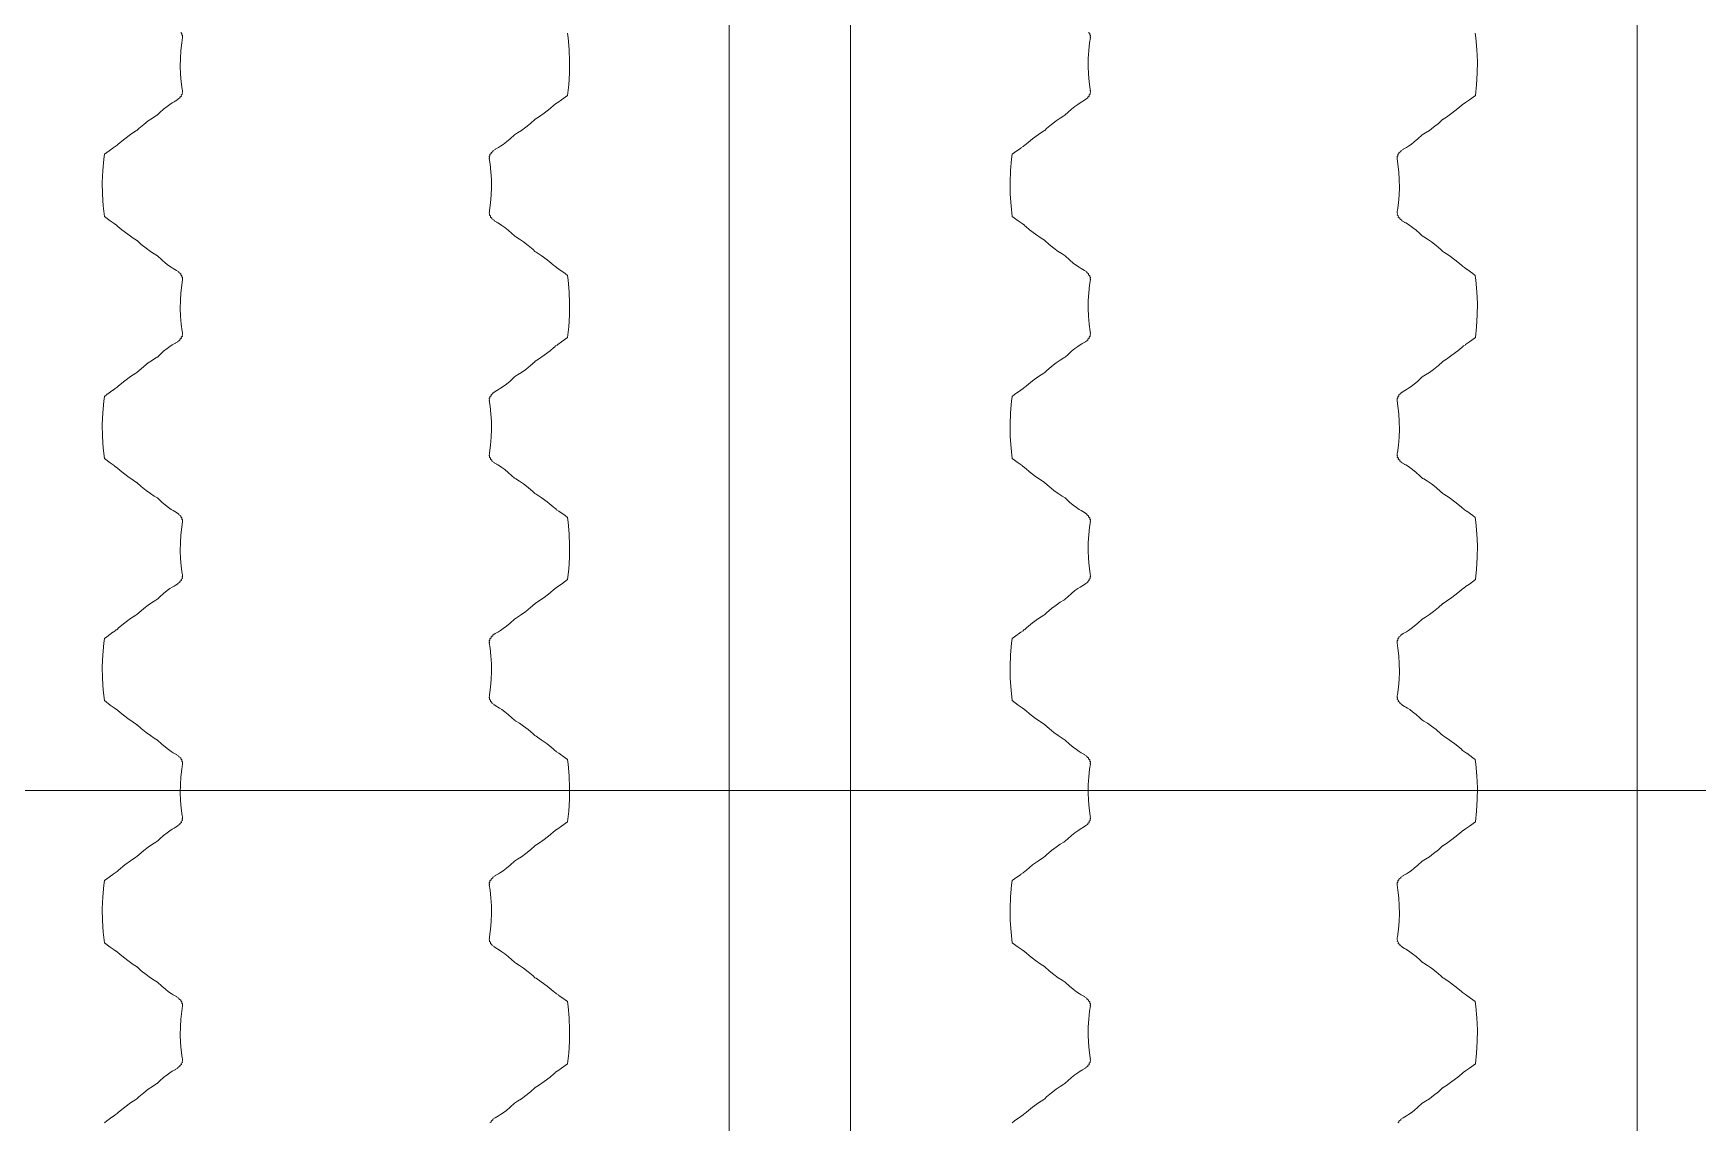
# Model space of a CAD drawing. Header units: millimetres. Extents: x 0 to 600, y -180 to 0.
# Drawn here: x 27.5 to 55, y -115.49 to -97.49 of the extents above; entities that cross this region are included whole.
import ezdxf

# ---------------------------------------------------------------- set-up
doc = ezdxf.new("R2010")
doc.units = ezdxf.units.MM
doc.layers.get('0').update_dxf_attribs({"linetype": 'CONTINUOUS', "lineweight": 0})
doc.layers.add('layer2', color=4, linetype='CONTINUOUS', lineweight=0)
doc.layers.add('layer3', color=2, linetype='CONTINUOUS', lineweight=0)

# ---------------------------------------------------------------- blocks, each defined once
blk = doc.blocks.new('vline')
at = {"layer": 'layer2'}
for p, q in [((0, 0), (0, -160)), ((13, -160), (13, 0)), ((3.956, -87.492), (3.936, -87.476)), ((3.938, -87.774), (3.953, -87.647)), ((3.953, -87.647), (3.968, -87.556)), ((3.955, -87.513), (3.956, -87.492)), ((3.967, -87.524), (3.955, -87.513)), ((3.964, -87.552), (3.967, -87.524)), ((3.968, -87.556), (3.964, -87.552)), ((10.336, -87.565), (10.325, -87.487)), ((10.353, -87.757), (10.336, -87.565)), ((3.929, -88.033), (3.93, -87.903)), ((3.93, -87.903), (3.938, -87.774)), ((10.36, -87.952), (10.353, -87.757)), ((10.358, -88.147), (10.36, -87.952)), ((3.933, -88.163), (3.929, -88.033)), ((3.945, -88.291), (3.933, -88.163)), ((10.346, -88.34), (10.358, -88.147)), ((3.922, -88.543), (3.947, -88.525)), ((3.922, -88.555), (3.922, -88.543)), ((3.962, -88.417), (3.945, -88.291)), ((3.946, -88.506), (3.963, -88.493)), ((3.947, -88.525), (3.946, -88.506)), ((3.96, -88.469), (3.968, -88.461)), ((3.963, -88.493), (3.96, -88.469)), ((3.965, -88.429), (3.962, -88.417)), ((3.964, -88.43), (3.965, -88.429)), ((3.968, -88.461), (3.964, -88.43)), ((10.228, -88.587), (10.326, -88.514)), ((10.326, -88.514), (10.346, -88.34)), ((3.557, -88.831), (3.591, -88.798)), ((3.591, -88.798), (3.654, -88.742)), ((3.654, -88.742), (3.71, -88.696)), ((3.71, -88.696), (3.758, -88.662)), ((3.758, -88.662), (3.797, -88.636)), ((3.797, -88.636), (3.825, -88.62)), ((3.825, -88.62), (3.843, -88.611)), ((3.843, -88.609), (3.887, -88.584)), ((3.843, -88.611), (3.843, -88.609)), ((3.887, -88.584), (3.888, -88.577)), ((3.888, -88.577), (3.922, -88.555)), ((9.849, -88.872), (9.94, -88.808)), ((9.94, -88.808), (10.038, -88.732)), ((10.038, -88.732), (10.103, -88.677)), ((10.103, -88.677), (10.111, -88.672)), ((10.111, -88.672), (10.13, -88.654)), ((10.13, -88.654), (10.157, -88.638)), ((10.157, -88.638), (10.164, -88.63)), ((10.164, -88.63), (10.228, -88.587)), ((3.194, -89.101), (3.212, -89.091)), ((3.212, -89.091), (3.242, -89.062)), ((3.242, -89.062), (3.324, -88.992)), ((3.324, -88.992), (3.399, -88.934)), ((3.399, -88.934), (3.467, -88.887)), ((3.467, -88.887), (3.525, -88.851)), ((3.525, -88.851), (3.542, -88.842)), ((3.542, -88.842), (3.546, -88.838)), ((3.546, -88.838), (3.557, -88.831)), ((9.503, -89.133), (9.566, -89.092)), ((9.566, -89.092), (9.637, -89.04)), ((9.637, -89.04), (9.716, -88.976)), ((9.716, -88.976), (9.786, -88.913)), ((9.786, -88.913), (9.789, -88.911)), ((9.789, -88.911), (9.793, -88.907)), ((9.793, -88.907), (9.849, -88.872)), ((2.818, -89.382), (2.854, -89.359)), ((2.854, -89.359), (2.867, -89.346)), ((2.867, -89.346), (2.885, -89.336)), ((2.885, -89.336), (2.91, -89.312)), ((2.91, -89.312), (3.011, -89.229)), ((3.011, -89.229), (3.106, -89.159)), ((3.106, -89.159), (3.194, -89.101)), ((9.134, -89.404), (9.188, -89.374)), ((9.188, -89.374), (9.221, -89.353)), ((9.221, -89.353), (9.265, -89.323)), ((9.265, -89.323), (9.317, -89.283)), ((9.317, -89.283), (9.377, -89.233)), ((9.377, -89.233), (9.449, -89.165)), ((9.449, -89.165), (9.503, -89.133)), ((2.647, -89.757), (2.664, -89.565)), ((2.664, -89.565), (2.675, -89.487)), ((2.675, -89.487), (2.713, -89.457)), ((2.713, -89.457), (2.816, -89.384)), ((2.816, -89.384), (2.818, -89.382)), ((9.032, -89.556), (9.036, -89.552)), ((9.047, -89.647), (9.032, -89.556)), ((9.033, -89.524), (9.045, -89.513)), ((9.036, -89.552), (9.033, -89.524)), ((9.044, -89.492), (9.064, -89.476)), ((9.045, -89.513), (9.044, -89.492)), ((9.062, -89.774), (9.047, -89.647)), ((9.064, -89.461), (9.094, -89.441)), ((9.064, -89.476), (9.064, -89.461)), ((9.094, -89.431), (9.133, -89.407)), ((9.094, -89.441), (9.094, -89.431)), ((9.133, -89.407), (9.134, -89.404)), ((2.64, -89.952), (2.647, -89.757)), ((9.07, -89.903), (9.062, -89.774)), ((9.071, -90.033), (9.07, -89.903)), ((2.642, -90.147), (2.64, -89.952)), ((2.654, -90.34), (2.642, -90.147)), ((9.055, -90.291), (9.067, -90.163)), ((9.067, -90.163), (9.071, -90.033)), ((2.674, -90.514), (2.654, -90.34)), ((9.032, -90.461), (9.036, -90.43)), ((9.04, -90.469), (9.032, -90.461)), ((9.035, -90.429), (9.038, -90.417)), ((9.036, -90.43), (9.035, -90.429)), ((9.037, -90.493), (9.04, -90.469)), ((9.038, -90.417), (9.055, -90.291)), ((2.772, -90.587), (2.674, -90.514)), ((2.836, -90.63), (2.772, -90.587)), ((2.843, -90.638), (2.836, -90.63)), ((2.87, -90.654), (2.843, -90.638)), ((2.889, -90.672), (2.87, -90.654)), ((2.897, -90.677), (2.889, -90.672)), ((2.962, -90.732), (2.897, -90.677)), ((3.06, -90.808), (2.962, -90.732)), ((9.054, -90.506), (9.037, -90.493)), ((9.053, -90.525), (9.054, -90.506)), ((9.078, -90.543), (9.053, -90.525)), ((9.078, -90.555), (9.078, -90.543)), ((9.112, -90.577), (9.078, -90.555)), ((9.113, -90.584), (9.112, -90.577)), ((9.157, -90.609), (9.113, -90.584)), ((9.157, -90.611), (9.157, -90.609)), ((9.175, -90.62), (9.157, -90.611)), ((9.203, -90.636), (9.175, -90.62)), ((9.242, -90.662), (9.203, -90.636)), ((9.29, -90.696), (9.242, -90.662)), ((9.346, -90.742), (9.29, -90.696)), ((9.409, -90.798), (9.346, -90.742)), ((3.151, -90.872), (3.06, -90.808)), ((3.207, -90.907), (3.151, -90.872)), ((3.211, -90.911), (3.207, -90.907)), ((3.214, -90.913), (3.211, -90.911)), ((3.284, -90.976), (3.214, -90.913)), ((3.363, -91.04), (3.284, -90.976)), ((9.443, -90.831), (9.409, -90.798)), ((9.454, -90.838), (9.443, -90.831)), ((9.458, -90.842), (9.454, -90.838)), ((9.475, -90.851), (9.458, -90.842)), ((9.533, -90.887), (9.475, -90.851)), ((9.601, -90.934), (9.533, -90.887)), ((9.676, -90.992), (9.601, -90.934)), ((9.758, -91.062), (9.676, -90.992)), ((3.434, -91.092), (3.363, -91.04)), ((3.497, -91.133), (3.434, -91.092)), ((3.551, -91.165), (3.497, -91.133)), ((3.623, -91.233), (3.551, -91.165)), ((3.683, -91.283), (3.623, -91.233)), ((3.735, -91.323), (3.683, -91.283)), ((9.788, -91.091), (9.758, -91.062)), ((9.806, -91.101), (9.788, -91.091)), ((9.894, -91.159), (9.806, -91.101)), ((9.989, -91.229), (9.894, -91.159)), ((10.09, -91.312), (9.989, -91.229)), ((3.779, -91.353), (3.735, -91.323)), ((3.812, -91.374), (3.779, -91.353)), ((3.866, -91.404), (3.812, -91.374)), ((3.867, -91.407), (3.866, -91.404)), ((3.906, -91.431), (3.867, -91.407)), ((3.906, -91.441), (3.906, -91.431)), ((3.936, -91.461), (3.906, -91.441)), ((3.936, -91.476), (3.936, -91.461)), ((3.956, -91.492), (3.936, -91.476)), ((3.953, -91.647), (3.968, -91.556)), ((3.955, -91.513), (3.956, -91.492)), ((3.967, -91.524), (3.955, -91.513)), ((3.964, -91.552), (3.967, -91.524)), ((3.968, -91.556), (3.964, -91.552)), ((10.115, -91.336), (10.09, -91.312)), ((10.133, -91.346), (10.115, -91.336)), ((10.146, -91.359), (10.133, -91.346)), ((10.182, -91.382), (10.146, -91.359)), ((10.184, -91.384), (10.182, -91.382)), ((10.287, -91.457), (10.184, -91.384)), ((10.325, -91.487), (10.287, -91.457)), ((10.336, -91.565), (10.325, -91.487)), ((10.353, -91.757), (10.336, -91.565)), ((3.93, -91.903), (3.938, -91.774)), ((3.938, -91.774), (3.953, -91.647)), ((10.36, -91.952), (10.353, -91.757)), ((3.929, -92.033), (3.93, -91.903)), ((3.933, -92.163), (3.929, -92.033)), ((10.358, -92.147), (10.36, -91.952)), ((3.945, -92.291), (3.933, -92.163)), ((3.962, -92.417), (3.945, -92.291)), ((10.326, -92.514), (10.346, -92.34)), ((10.346, -92.34), (10.358, -92.147)), ((3.71, -92.696), (3.758, -92.662)), ((3.758, -92.662), (3.797, -92.636)), ((3.797, -92.636), (3.825, -92.62)), ((3.825, -92.62), (3.843, -92.611)), ((3.843, -92.609), (3.887, -92.584)), ((3.843, -92.611), (3.843, -92.609)), ((3.887, -92.584), (3.888, -92.577)), ((3.888, -92.577), (3.922, -92.555)), ((3.922, -92.543), (3.947, -92.525)), ((3.922, -92.555), (3.922, -92.543)), ((3.946, -92.506), (3.963, -92.493)), ((3.947, -92.525), (3.946, -92.506)), ((3.96, -92.469), (3.968, -92.461)), ((3.963, -92.493), (3.96, -92.469)), ((3.965, -92.429), (3.962, -92.417)), ((3.964, -92.43), (3.965, -92.429)), ((3.968, -92.461), (3.964, -92.43)), ((10.103, -92.677), (10.111, -92.672)), ((10.111, -92.672), (10.13, -92.654)), ((10.13, -92.654), (10.157, -92.638)), ((10.157, -92.638), (10.164, -92.63)), ((10.164, -92.63), (10.228, -92.587)), ((10.228, -92.587), (10.326, -92.514)), ((3.324, -92.992), (3.399, -92.934)), ((3.399, -92.934), (3.467, -92.887)), ((3.467, -92.887), (3.525, -92.851)), ((3.525, -92.851), (3.542, -92.842)), ((3.542, -92.842), (3.546, -92.838)), ((3.546, -92.838), (3.557, -92.831)), ((3.557, -92.831), (3.591, -92.798)), ((3.591, -92.798), (3.654, -92.742)), ((3.654, -92.742), (3.71, -92.696)), ((9.716, -92.976), (9.786, -92.913)), ((9.786, -92.913), (9.789, -92.911)), ((9.789, -92.911), (9.793, -92.907)), ((9.793, -92.907), (9.849, -92.872)), ((9.849, -92.872), (9.94, -92.808)), ((9.94, -92.808), (10.038, -92.732)), ((10.038, -92.732), (10.103, -92.677)), ((3.011, -93.229), (3.106, -93.159)), ((3.106, -93.159), (3.194, -93.101)), ((3.194, -93.101), (3.212, -93.091)), ((3.212, -93.091), (3.242, -93.062)), ((3.242, -93.062), (3.324, -92.992)), ((9.377, -93.233), (9.449, -93.165)), ((9.449, -93.165), (9.503, -93.133)), ((9.503, -93.133), (9.566, -93.092)), ((9.566, -93.092), (9.637, -93.04)), ((9.637, -93.04), (9.716, -92.976)), ((2.664, -93.565), (2.675, -93.487)), ((2.675, -93.487), (2.713, -93.457)), ((2.713, -93.457), (2.816, -93.384)), ((2.816, -93.384), (2.818, -93.382)), ((2.818, -93.382), (2.854, -93.359)), ((2.854, -93.359), (2.867, -93.346)), ((2.867, -93.346), (2.885, -93.336)), ((2.885, -93.336), (2.91, -93.312)), ((2.91, -93.312), (3.011, -93.229)), ((9.044, -93.492), (9.064, -93.476)), ((9.045, -93.513), (9.044, -93.492)), ((9.064, -93.461), (9.094, -93.441)), ((9.064, -93.476), (9.064, -93.461)), ((9.094, -93.431), (9.133, -93.407)), ((9.094, -93.441), (9.094, -93.431)), ((9.133, -93.407), (9.134, -93.404)), ((9.134, -93.404), (9.188, -93.374)), ((9.188, -93.374), (9.221, -93.353)), ((9.221, -93.353), (9.265, -93.323)), ((9.265, -93.323), (9.317, -93.283)), ((9.317, -93.283), (9.377, -93.233)), ((2.64, -93.952), (2.647, -93.757)), ((2.647, -93.757), (2.664, -93.565)), ((9.032, -93.556), (9.036, -93.552)), ((9.047, -93.647), (9.032, -93.556)), ((9.033, -93.524), (9.045, -93.513)), ((9.036, -93.552), (9.033, -93.524)), ((9.062, -93.774), (9.047, -93.647)), ((9.07, -93.903), (9.062, -93.774)), ((2.642, -94.147), (2.64, -93.952)), ((9.067, -94.163), (9.071, -94.033)), ((9.071, -94.033), (9.07, -93.903)), ((2.654, -94.34), (2.642, -94.147)), ((9.038, -94.417), (9.055, -94.291)), ((9.055, -94.291), (9.067, -94.163)), ((2.674, -94.514), (2.654, -94.34)), ((2.772, -94.587), (2.674, -94.514)), ((2.836, -94.63), (2.772, -94.587)), ((9.032, -94.461), (9.036, -94.43)), ((9.04, -94.469), (9.032, -94.461)), ((9.035, -94.429), (9.038, -94.417)), ((9.036, -94.43), (9.035, -94.429)), ((9.037, -94.493), (9.04, -94.469)), ((9.054, -94.506), (9.037, -94.493)), ((9.053, -94.525), (9.054, -94.506)), ((9.078, -94.543), (9.053, -94.525)), ((9.078, -94.555), (9.078, -94.543)), ((9.112, -94.577), (9.078, -94.555)), ((9.113, -94.584), (9.112, -94.577)), ((9.157, -94.609), (9.113, -94.584)), ((2.843, -94.638), (2.836, -94.63)), ((2.87, -94.654), (2.843, -94.638)), ((2.889, -94.672), (2.87, -94.654)), ((2.897, -94.677), (2.889, -94.672)), ((2.962, -94.732), (2.897, -94.677)), ((3.06, -94.808), (2.962, -94.732)), ((3.151, -94.872), (3.06, -94.808)), ((3.207, -94.907), (3.151, -94.872)), ((9.157, -94.611), (9.157, -94.609)), ((9.175, -94.62), (9.157, -94.611)), ((9.203, -94.636), (9.175, -94.62)), ((9.242, -94.662), (9.203, -94.636)), ((9.29, -94.696), (9.242, -94.662)), ((9.346, -94.742), (9.29, -94.696)), ((9.409, -94.798), (9.346, -94.742)), ((9.443, -94.831), (9.409, -94.798)), ((9.454, -94.838), (9.443, -94.831)), ((9.458, -94.842), (9.454, -94.838)), ((9.475, -94.851), (9.458, -94.842)), ((9.533, -94.887), (9.475, -94.851)), ((3.211, -94.911), (3.207, -94.907)), ((3.214, -94.913), (3.211, -94.911)), ((3.284, -94.976), (3.214, -94.913)), ((3.363, -95.04), (3.284, -94.976)), ((3.434, -95.092), (3.363, -95.04)), ((3.497, -95.133), (3.434, -95.092)), ((3.551, -95.165), (3.497, -95.133)), ((9.601, -94.934), (9.533, -94.887)), ((9.676, -94.992), (9.601, -94.934)), ((9.758, -95.062), (9.676, -94.992)), ((9.788, -95.091), (9.758, -95.062)), ((9.806, -95.101), (9.788, -95.091)), ((9.894, -95.159), (9.806, -95.101)), ((3.623, -95.233), (3.551, -95.165)), ((3.683, -95.283), (3.623, -95.233)), ((3.735, -95.323), (3.683, -95.283)), ((3.779, -95.353), (3.735, -95.323)), ((3.812, -95.374), (3.779, -95.353)), ((3.866, -95.404), (3.812, -95.374)), ((3.867, -95.407), (3.866, -95.404)), ((3.906, -95.431), (3.867, -95.407)), ((9.989, -95.229), (9.894, -95.159)), ((10.09, -95.312), (9.989, -95.229)), ((10.115, -95.336), (10.09, -95.312)), ((10.133, -95.346), (10.115, -95.336)), ((10.146, -95.359), (10.133, -95.346)), ((10.182, -95.382), (10.146, -95.359)), ((10.184, -95.384), (10.182, -95.382)), ((10.287, -95.457), (10.184, -95.384)), ((3.906, -95.441), (3.906, -95.431)), ((3.936, -95.461), (3.906, -95.441)), ((3.936, -95.476), (3.936, -95.461)), ((3.956, -95.492), (3.936, -95.476)), ((3.938, -95.774), (3.953, -95.647)), ((3.953, -95.647), (3.968, -95.556)), ((3.955, -95.513), (3.956, -95.492)), ((3.967, -95.524), (3.955, -95.513)), ((3.964, -95.552), (3.967, -95.524)), ((3.968, -95.556), (3.964, -95.552)), ((10.325, -95.487), (10.287, -95.457)), ((10.336, -95.565), (10.325, -95.487)), ((10.353, -95.757), (10.336, -95.565)), ((3.929, -96.033), (3.93, -95.903)), ((3.93, -95.903), (3.938, -95.774)), ((10.36, -95.952), (10.353, -95.757)), ((10.358, -96.147), (10.36, -95.952)), ((3.933, -96.163), (3.929, -96.033)), ((3.945, -96.291), (3.933, -96.163)), ((10.346, -96.34), (10.358, -96.147)), ((3.922, -96.543), (3.947, -96.525)), ((3.962, -96.417), (3.945, -96.291)), ((3.946, -96.506), (3.963, -96.493)), ((3.947, -96.525), (3.946, -96.506)), ((3.96, -96.469), (3.968, -96.461)), ((3.963, -96.493), (3.96, -96.469)), ((3.965, -96.429), (3.962, -96.417)), ((3.964, -96.43), (3.965, -96.429)), ((3.968, -96.461), (3.964, -96.43)), ((10.228, -96.587), (10.326, -96.514)), ((10.326, -96.514), (10.346, -96.34)), ((3.557, -96.831), (3.591, -96.798)), ((3.591, -96.798), (3.654, -96.742)), ((3.654, -96.742), (3.71, -96.696)), ((3.71, -96.696), (3.758, -96.662)), ((3.758, -96.662), (3.797, -96.636)), ((3.797, -96.636), (3.825, -96.62)), ((3.825, -96.62), (3.843, -96.611)), ((3.843, -96.609), (3.887, -96.584)), ((3.843, -96.611), (3.843, -96.609)), ((3.887, -96.584), (3.888, -96.577)), ((3.888, -96.577), (3.922, -96.555)), ((3.922, -96.555), (3.922, -96.543)), ((9.94, -96.808), (10.038, -96.732)), ((10.038, -96.732), (10.103, -96.677)), ((10.103, -96.677), (10.111, -96.672)), ((10.111, -96.672), (10.13, -96.654)), ((10.13, -96.654), (10.157, -96.638)), ((10.157, -96.638), (10.164, -96.63)), ((10.164, -96.63), (10.228, -96.587)), ((3.212, -97.091), (3.242, -97.062)), ((3.242, -97.062), (3.324, -96.992)), ((3.324, -96.992), (3.399, -96.934)), ((3.399, -96.934), (3.467, -96.887)), ((3.467, -96.887), (3.525, -96.851)), ((3.525, -96.851), (3.542, -96.842)), ((3.542, -96.842), (3.546, -96.838)), ((3.546, -96.838), (3.557, -96.831)), ((9.566, -97.092), (9.637, -97.04)), ((9.637, -97.04), (9.716, -96.976)), ((9.716, -96.976), (9.786, -96.913)), ((9.786, -96.913), (9.789, -96.911)), ((9.789, -96.911), (9.793, -96.907)), ((9.793, -96.907), (9.849, -96.872)), ((9.849, -96.872), (9.94, -96.808)), ((2.854, -97.359), (2.867, -97.346)), ((2.867, -97.346), (2.885, -97.336)), ((2.885, -97.336), (2.91, -97.312)), ((2.91, -97.312), (3.011, -97.229)), ((3.011, -97.229), (3.106, -97.159)), ((3.106, -97.159), (3.194, -97.101)), ((3.194, -97.101), (3.212, -97.091)), ((9.221, -97.353), (9.265, -97.323)), ((9.265, -97.323), (9.317, -97.283)), ((9.317, -97.283), (9.377, -97.233)), ((9.377, -97.233), (9.449, -97.165)), ((9.449, -97.165), (9.503, -97.133)), ((9.503, -97.133), (9.566, -97.092)), ((2.647, -97.757), (2.664, -97.565)), ((2.664, -97.565), (2.675, -97.487)), ((2.675, -97.487), (2.713, -97.457)), ((2.713, -97.457), (2.816, -97.384)), ((2.816, -97.384), (2.818, -97.382)), ((2.818, -97.382), (2.854, -97.359)), ((9.032, -97.556), (9.036, -97.552)), ((9.047, -97.647), (9.032, -97.556)), ((9.033, -97.524), (9.045, -97.513)), ((9.036, -97.552), (9.033, -97.524)), ((9.044, -97.492), (9.064, -97.476)), ((9.045, -97.513), (9.044, -97.492)), ((9.064, -97.461), (9.094, -97.441)), ((9.064, -97.476), (9.064, -97.461)), ((9.094, -97.431), (9.133, -97.407)), ((9.094, -97.441), (9.094, -97.431)), ((9.133, -97.407), (9.134, -97.404)), ((9.134, -97.404), (9.188, -97.374)), ((9.188, -97.374), (9.221, -97.353)), ((2.64, -97.952), (2.647, -97.757)), ((9.062, -97.774), (9.047, -97.647)), ((9.07, -97.903), (9.062, -97.774)), ((2.642, -98.147), (2.64, -97.952)), ((2.654, -98.34), (2.642, -98.147)), ((9.055, -98.291), (9.067, -98.163)), ((9.067, -98.163), (9.071, -98.033)), ((9.071, -98.033), (9.07, -97.903)), ((2.674, -98.514), (2.654, -98.34)), ((9.032, -98.461), (9.036, -98.43)), ((9.035, -98.429), (9.038, -98.417)), ((9.036, -98.43), (9.035, -98.429)), ((9.038, -98.417), (9.055, -98.291)), ((2.772, -98.587), (2.674, -98.514)), ((2.836, -98.63), (2.772, -98.587)), ((2.843, -98.638), (2.836, -98.63)), ((2.87, -98.654), (2.843, -98.638)), ((2.889, -98.672), (2.87, -98.654)), ((2.897, -98.677), (2.889, -98.672)), ((2.962, -98.732), (2.897, -98.677)), ((9.04, -98.469), (9.032, -98.461)), ((9.037, -98.493), (9.04, -98.469)), ((9.054, -98.506), (9.037, -98.493)), ((9.053, -98.525), (9.054, -98.506)), ((9.078, -98.543), (9.053, -98.525)), ((9.078, -98.555), (9.078, -98.543)), ((9.112, -98.577), (9.078, -98.555)), ((9.113, -98.584), (9.112, -98.577)), ((9.157, -98.609), (9.113, -98.584)), ((9.157, -98.611), (9.157, -98.609)), ((9.175, -98.62), (9.157, -98.611)), ((9.203, -98.636), (9.175, -98.62)), ((9.242, -98.662), (9.203, -98.636)), ((9.29, -98.696), (9.242, -98.662)), ((9.346, -98.742), (9.29, -98.696)), ((3.06, -98.808), (2.962, -98.732)), ((3.151, -98.872), (3.06, -98.808)), ((3.207, -98.907), (3.151, -98.872)), ((3.211, -98.911), (3.207, -98.907)), ((3.214, -98.913), (3.211, -98.911)), ((3.284, -98.976), (3.214, -98.913)), ((3.363, -99.04), (3.284, -98.976)), ((9.409, -98.798), (9.346, -98.742)), ((9.443, -98.831), (9.409, -98.798)), ((9.454, -98.838), (9.443, -98.831)), ((9.458, -98.842), (9.454, -98.838)), ((9.475, -98.851), (9.458, -98.842)), ((9.533, -98.887), (9.475, -98.851)), ((9.601, -98.934), (9.533, -98.887)), ((9.676, -98.992), (9.601, -98.934)), ((9.758, -99.062), (9.676, -98.992)), ((3.434, -99.092), (3.363, -99.04)), ((3.497, -99.133), (3.434, -99.092)), ((3.551, -99.165), (3.497, -99.133)), ((3.623, -99.233), (3.551, -99.165)), ((3.683, -99.283), (3.623, -99.233)), ((9.788, -99.091), (9.758, -99.062)), ((9.806, -99.101), (9.788, -99.091)), ((9.894, -99.159), (9.806, -99.101)), ((9.989, -99.229), (9.894, -99.159)), ((10.09, -99.312), (9.989, -99.229)), ((3.735, -99.323), (3.683, -99.283)), ((3.779, -99.353), (3.735, -99.323)), ((3.812, -99.374), (3.779, -99.353)), ((3.866, -99.404), (3.812, -99.374)), ((3.867, -99.407), (3.866, -99.404)), ((3.906, -99.431), (3.867, -99.407)), ((3.906, -99.441), (3.906, -99.431)), ((3.936, -99.461), (3.906, -99.441)), ((3.936, -99.476), (3.936, -99.461)), ((3.956, -99.492), (3.936, -99.476)), ((3.955, -99.513), (3.956, -99.492)), ((3.967, -99.524), (3.955, -99.513)), ((3.964, -99.552), (3.967, -99.524)), ((10.115, -99.336), (10.09, -99.312)), ((10.133, -99.346), (10.115, -99.336)), ((10.146, -99.359), (10.133, -99.346)), ((10.182, -99.382), (10.146, -99.359)), ((10.184, -99.384), (10.182, -99.382)), ((10.287, -99.457), (10.184, -99.384)), ((10.325, -99.487), (10.287, -99.457)), ((10.336, -99.565), (10.325, -99.487)), ((3.93, -99.903), (3.938, -99.774)), ((3.938, -99.774), (3.953, -99.647)), ((3.953, -99.647), (3.968, -99.556)), ((3.968, -99.556), (3.964, -99.552)), ((10.353, -99.757), (10.336, -99.565)), ((10.36, -99.952), (10.353, -99.757)), ((3.929, -100.033), (3.93, -99.903)), ((3.933, -100.163), (3.929, -100.033)), ((10.358, -100.147), (10.36, -99.952)), ((3.945, -100.291), (3.933, -100.163)), ((3.962, -100.417), (3.945, -100.291)), ((10.326, -100.514), (10.346, -100.34)), ((10.346, -100.34), (10.358, -100.147)), ((3.758, -100.662), (3.797, -100.636)), ((3.797, -100.636), (3.825, -100.62)), ((3.825, -100.62), (3.843, -100.611)), ((3.843, -100.609), (3.887, -100.584)), ((3.843, -100.611), (3.843, -100.609)), ((3.887, -100.584), (3.888, -100.577)), ((3.888, -100.577), (3.922, -100.555)), ((3.922, -100.543), (3.947, -100.525)), ((3.922, -100.555), (3.922, -100.543)), ((3.946, -100.506), (3.963, -100.493)), ((3.947, -100.525), (3.946, -100.506)), ((3.96, -100.469), (3.968, -100.461)), ((3.963, -100.493), (3.96, -100.469)), ((3.965, -100.429), (3.962, -100.417)), ((3.964, -100.43), (3.965, -100.429)), ((3.968, -100.461), (3.964, -100.43)), ((10.13, -100.654), (10.157, -100.638)), ((10.157, -100.638), (10.164, -100.63)), ((10.164, -100.63), (10.228, -100.587)), ((10.228, -100.587), (10.326, -100.514)), ((3.399, -100.934), (3.467, -100.887)), ((3.467, -100.887), (3.525, -100.851)), ((3.525, -100.851), (3.542, -100.842)), ((3.542, -100.842), (3.546, -100.838)), ((3.546, -100.838), (3.557, -100.831)), ((3.557, -100.831), (3.591, -100.798)), ((3.591, -100.798), (3.654, -100.742)), ((3.654, -100.742), (3.71, -100.696)), ((3.71, -100.696), (3.758, -100.662)), ((9.716, -100.976), (9.786, -100.913)), ((9.786, -100.913), (9.789, -100.911)), ((9.789, -100.911), (9.793, -100.907)), ((9.793, -100.907), (9.849, -100.872)), ((9.849, -100.872), (9.94, -100.808)), ((9.94, -100.808), (10.038, -100.732)), ((10.038, -100.732), (10.103, -100.677)), ((10.103, -100.677), (10.111, -100.672)), ((10.111, -100.672), (10.13, -100.654)), ((3.011, -101.229), (3.106, -101.159)), ((3.106, -101.159), (3.194, -101.101)), ((3.194, -101.101), (3.212, -101.091)), ((3.212, -101.091), (3.242, -101.062)), ((3.242, -101.062), (3.324, -100.992)), ((3.324, -100.992), (3.399, -100.934)), ((9.377, -101.233), (9.449, -101.165)), ((9.449, -101.165), (9.503, -101.133)), ((9.503, -101.133), (9.566, -101.092)), ((9.566, -101.092), (9.637, -101.04)), ((9.637, -101.04), (9.716, -100.976)), ((2.675, -101.487), (2.713, -101.457)), ((2.713, -101.457), (2.816, -101.384)), ((2.816, -101.384), (2.818, -101.382)), ((2.818, -101.382), (2.854, -101.359)), ((2.854, -101.359), (2.867, -101.346)), ((2.867, -101.346), (2.885, -101.336)), ((2.885, -101.336), (2.91, -101.312)), ((2.91, -101.312), (3.011, -101.229)), ((9.064, -101.461), (9.094, -101.441)), ((9.064, -101.476), (9.064, -101.461)), ((9.094, -101.431), (9.133, -101.407)), ((9.094, -101.441), (9.094, -101.431)), ((9.133, -101.407), (9.134, -101.404)), ((9.134, -101.404), (9.188, -101.374)), ((9.188, -101.374), (9.221, -101.353)), ((9.221, -101.353), (9.265, -101.323)), ((9.265, -101.323), (9.317, -101.283)), ((9.317, -101.283), (9.377, -101.233)), ((2.647, -101.757), (2.664, -101.565)), ((2.664, -101.565), (2.675, -101.487)), ((9.032, -101.556), (9.036, -101.552)), ((9.047, -101.647), (9.032, -101.556)), ((9.033, -101.524), (9.045, -101.513)), ((9.036, -101.552), (9.033, -101.524)), ((9.044, -101.492), (9.064, -101.476)), ((9.045, -101.513), (9.044, -101.492)), ((9.062, -101.774), (9.047, -101.647)), ((2.64, -101.952), (2.647, -101.757)), ((2.642, -102.147), (2.64, -101.952)), ((9.07, -101.903), (9.062, -101.774)), ((9.071, -102.033), (9.07, -101.903)), ((2.654, -102.34), (2.642, -102.147)), ((9.038, -102.417), (9.055, -102.291)), ((9.055, -102.291), (9.067, -102.163)), ((9.067, -102.163), (9.071, -102.033)), ((2.674, -102.514), (2.654, -102.34)), ((2.772, -102.587), (2.674, -102.514)), ((9.032, -102.461), (9.036, -102.43)), ((9.04, -102.469), (9.032, -102.461)), ((9.035, -102.429), (9.038, -102.417)), ((9.036, -102.43), (9.035, -102.429)), ((9.037, -102.493), (9.04, -102.469)), ((9.054, -102.506), (9.037, -102.493)), ((9.053, -102.525), (9.054, -102.506)), ((9.078, -102.543), (9.053, -102.525)), ((9.078, -102.555), (9.078, -102.543)), ((9.112, -102.577), (9.078, -102.555)), ((2.836, -102.63), (2.772, -102.587)), ((2.843, -102.638), (2.836, -102.63)), ((2.87, -102.654), (2.843, -102.638)), ((2.889, -102.672), (2.87, -102.654)), ((2.897, -102.677), (2.889, -102.672)), ((2.962, -102.732), (2.897, -102.677)), ((3.06, -102.808), (2.962, -102.732)), ((3.151, -102.872), (3.06, -102.808)), ((9.113, -102.584), (9.112, -102.577)), ((9.157, -102.609), (9.113, -102.584)), ((9.157, -102.611), (9.157, -102.609)), ((9.175, -102.62), (9.157, -102.611)), ((9.203, -102.636), (9.175, -102.62)), ((9.242, -102.662), (9.203, -102.636)), ((9.29, -102.696), (9.242, -102.662)), ((9.346, -102.742), (9.29, -102.696)), ((9.409, -102.798), (9.346, -102.742)), ((9.443, -102.831), (9.409, -102.798)), ((9.454, -102.838), (9.443, -102.831)), ((9.458, -102.842), (9.454, -102.838)), ((9.475, -102.851), (9.458, -102.842)), ((3.207, -102.907), (3.151, -102.872)), ((3.211, -102.911), (3.207, -102.907)), ((3.214, -102.913), (3.211, -102.911)), ((3.284, -102.976), (3.214, -102.913)), ((3.363, -103.04), (3.284, -102.976)), ((3.434, -103.092), (3.363, -103.04)), ((3.497, -103.133), (3.434, -103.092)), ((9.533, -102.887), (9.475, -102.851)), ((9.601, -102.934), (9.533, -102.887)), ((9.676, -102.992), (9.601, -102.934)), ((9.758, -103.062), (9.676, -102.992)), ((9.788, -103.091), (9.758, -103.062)), ((9.806, -103.101), (9.788, -103.091)), ((9.894, -103.159), (9.806, -103.101)), ((3.551, -103.165), (3.497, -103.133)), ((3.623, -103.233), (3.551, -103.165)), ((3.683, -103.283), (3.623, -103.233)), ((3.735, -103.323), (3.683, -103.283)), ((3.779, -103.353), (3.735, -103.323)), ((3.812, -103.374), (3.779, -103.353)), ((3.866, -103.404), (3.812, -103.374)), ((9.989, -103.229), (9.894, -103.159)), ((10.09, -103.312), (9.989, -103.229)), ((10.115, -103.336), (10.09, -103.312)), ((10.133, -103.346), (10.115, -103.336)), ((10.146, -103.359), (10.133, -103.346)), ((10.182, -103.382), (10.146, -103.359)), ((10.184, -103.384), (10.182, -103.382)), ((10.287, -103.457), (10.184, -103.384)), ((3.867, -103.407), (3.866, -103.404)), ((3.906, -103.431), (3.867, -103.407)), ((3.906, -103.441), (3.906, -103.431)), ((3.936, -103.461), (3.906, -103.441)), ((3.936, -103.476), (3.936, -103.461)), ((3.956, -103.492), (3.936, -103.476)), ((3.938, -103.774), (3.953, -103.647)), ((3.953, -103.647), (3.968, -103.556)), ((3.955, -103.513), (3.956, -103.492)), ((3.967, -103.524), (3.955, -103.513)), ((3.964, -103.552), (3.967, -103.524)), ((3.968, -103.556), (3.964, -103.552)), ((10.325, -103.487), (10.287, -103.457)), ((10.336, -103.565), (10.325, -103.487)), ((10.353, -103.757), (10.336, -103.565)), ((3.929, -104.033), (3.93, -103.903)), ((3.93, -103.903), (3.938, -103.774)), ((10.36, -103.952), (10.353, -103.757)), ((3.933, -104.163), (3.929, -104.033)), ((3.945, -104.291), (3.933, -104.163)), ((10.346, -104.34), (10.358, -104.147)), ((10.358, -104.147), (10.36, -103.952)), ((3.962, -104.417), (3.945, -104.291)), ((3.946, -104.506), (3.963, -104.493)), ((3.96, -104.469), (3.968, -104.461)), ((3.963, -104.493), (3.96, -104.469)), ((3.965, -104.429), (3.962, -104.417)), ((3.964, -104.43), (3.965, -104.429)), ((3.968, -104.461), (3.964, -104.43)), ((10.326, -104.514), (10.346, -104.34)), ((3.591, -104.798), (3.654, -104.742)), ((3.654, -104.742), (3.71, -104.696)), ((3.71, -104.696), (3.758, -104.662)), ((3.758, -104.662), (3.797, -104.636)), ((3.797, -104.636), (3.825, -104.62)), ((3.825, -104.62), (3.843, -104.611)), ((3.843, -104.609), (3.887, -104.584)), ((3.843, -104.611), (3.843, -104.609)), ((3.887, -104.584), (3.888, -104.577)), ((3.888, -104.577), (3.922, -104.555)), ((3.922, -104.543), (3.947, -104.525)), ((3.922, -104.555), (3.922, -104.543)), ((3.947, -104.525), (3.946, -104.506)), ((9.94, -104.808), (10.038, -104.732)), ((10.038, -104.732), (10.103, -104.677)), ((10.103, -104.677), (10.111, -104.672)), ((10.111, -104.672), (10.13, -104.654)), ((10.13, -104.654), (10.157, -104.638)), ((10.157, -104.638), (10.164, -104.63)), ((10.164, -104.63), (10.228, -104.587)), ((10.228, -104.587), (10.326, -104.514)), ((3.242, -105.062), (3.324, -104.992)), ((3.324, -104.992), (3.399, -104.934)), ((3.399, -104.934), (3.467, -104.887)), ((3.467, -104.887), (3.525, -104.851)), ((3.525, -104.851), (3.542, -104.842)), ((3.542, -104.842), (3.546, -104.838)), ((3.546, -104.838), (3.557, -104.831)), ((3.557, -104.831), (3.591, -104.798)), ((9.566, -105.092), (9.637, -105.04)), ((9.637, -105.04), (9.716, -104.976)), ((9.716, -104.976), (9.786, -104.913)), ((9.786, -104.913), (9.789, -104.911)), ((9.789, -104.911), (9.793, -104.907)), ((9.793, -104.907), (9.849, -104.872)), ((9.849, -104.872), (9.94, -104.808)), ((2.885, -105.336), (2.91, -105.312)), ((2.91, -105.312), (3.011, -105.229)), ((3.011, -105.229), (3.106, -105.159)), ((3.106, -105.159), (3.194, -105.101)), ((3.194, -105.101), (3.212, -105.091)), ((3.212, -105.091), (3.242, -105.062)), ((9.221, -105.353), (9.265, -105.323)), ((9.265, -105.323), (9.317, -105.283)), ((9.317, -105.283), (9.377, -105.233)), ((9.377, -105.233), (9.449, -105.165)), ((9.449, -105.165), (9.503, -105.133)), ((9.503, -105.133), (9.566, -105.092)), ((2.675, -105.487), (2.713, -105.457)), ((2.713, -105.457), (2.816, -105.384)), ((2.816, -105.384), (2.818, -105.382)), ((2.818, -105.382), (2.854, -105.359)), ((2.854, -105.359), (2.867, -105.346)), ((2.867, -105.346), (2.885, -105.336)), ((9.044, -105.492), (9.064, -105.476)), ((9.064, -105.461), (9.094, -105.441)), ((9.064, -105.476), (9.064, -105.461)), ((9.094, -105.431), (9.133, -105.407)), ((9.094, -105.441), (9.094, -105.431)), ((9.133, -105.407), (9.134, -105.404)), ((9.134, -105.404), (9.188, -105.374)), ((9.188, -105.374), (9.221, -105.353))]:
    blk.add_line(p, q, dxfattribs=at)

msp = doc.modelspace()

# ---------------------------------------------------------------- linework, layer by layer
at = {"layer": 'layer3'}
msp.add_line((200, -110), (0, -110), dxfattribs=at)

# ---------------------------------------------------------------- block references
for p in [(26, -10), (41, -10)]:
    msp.add_blockref('vline', p)

doc.saveas('drawing.dxf')
